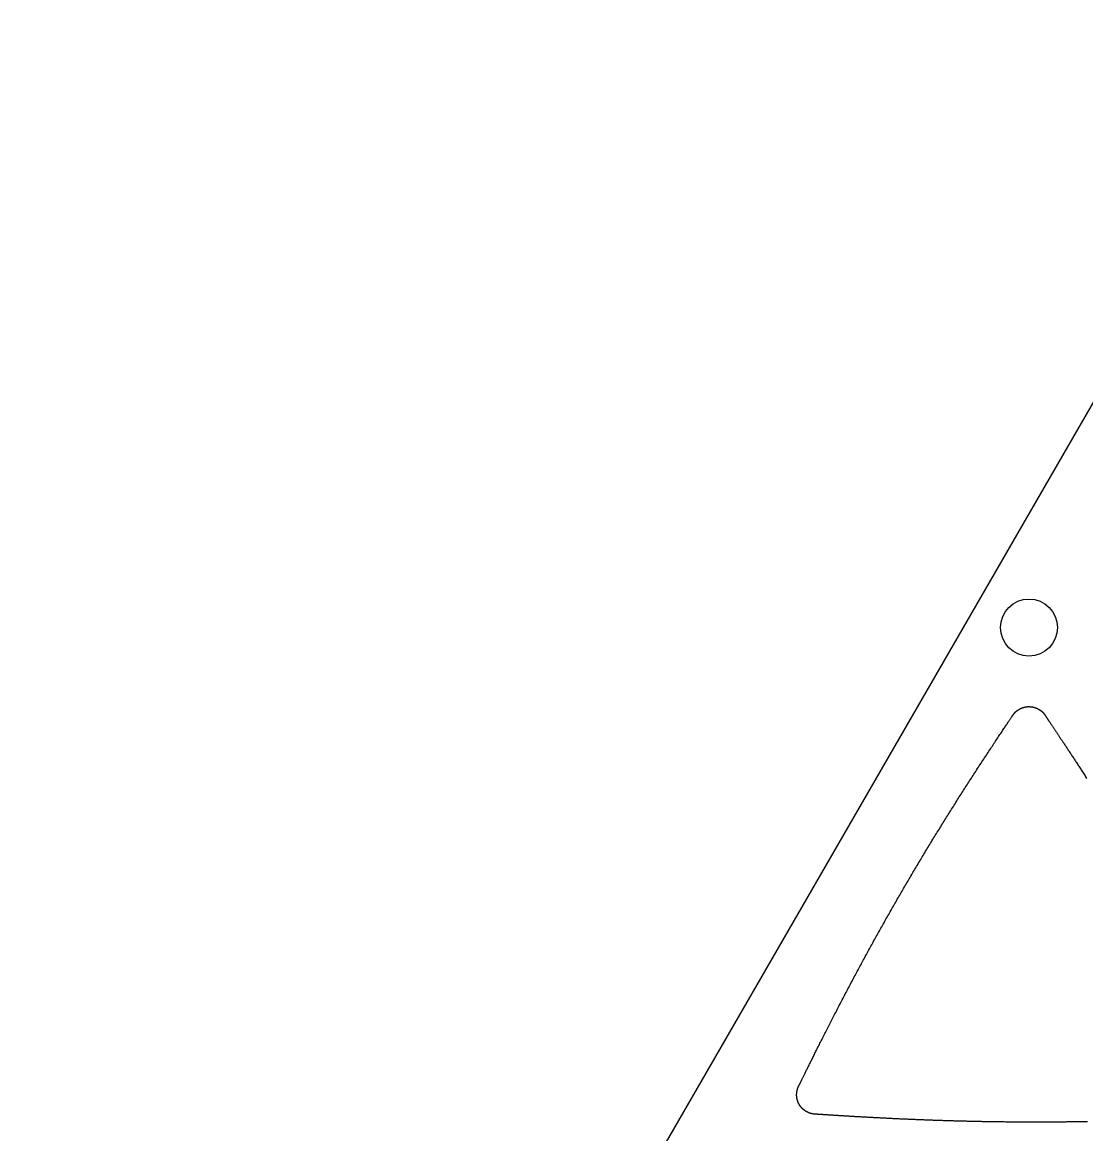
# Model space of a CAD drawing. Extents: x -3 to 136, y 0 to 121.
# Drawn here: x -3 to 53, y 62.9 to 121.5 of the extents above; entities that cross this region are included whole.
import ezdxf

# ---------------------------------------------------------------- set-up
doc = ezdxf.new("R2010")
doc.units = 0
doc.layers.get('0').update_dxf_attribs({"linetype": 'CONTINUOUS'})

msp = doc.modelspace()

# ---------------------------------------------------------------- linework, layer by layer
msp.add_lwpolyline([(69.26408, 119.9689, 0.57735027), (64.06792, 119.9689), (-2.59808, 4.5, 0.57735027), (0, 0), (133.332, 0, 0.57735027), (135.93008, 4.5)], format="xyb", close=True)
for points in [[(37.8775, 65.4591, 0), (37.8811, 65.4662, 0), (37.8853, 65.4745, 0), (37.89, 65.4839, 0), (37.8953, 65.4946, 0), (37.9012, 65.5063, 0), (37.9076, 65.5192, 0), (37.9146, 65.5333, 0), (37.9221, 65.5485, 0), (37.9301, 65.5648, 0), (37.9387, 65.5821, 0), (37.9478, 65.6006, 0), (37.9574, 65.6202, 0), (37.9676, 65.6409, 0), (37.9783, 65.6626, 0), (37.9895, 65.6854, 0), (38.0012, 65.7092, 0), (38.0134, 65.7341, 0), (38.0261, 65.76, 0), (38.0393, 65.7869, 0), (38.053, 65.8148, 0), (38.0673, 65.8438, 0), (38.082, 65.8737, 0), (38.0971, 65.9046, 0), (38.1128, 65.9364, 0), (38.129, 65.9693, 0), (38.1456, 66.0031, 0), (38.1627, 66.0378, 0), (38.1802, 66.0735, 0), (38.1982, 66.11, 0), (38.2167, 66.1475, 0), (38.2356, 66.1859, 0), (38.255, 66.2252, 0), (38.2748, 66.2654, 0), (38.2951, 66.3065, 0), (38.3158, 66.3484, 0), (38.3369, 66.3912, 0), (38.3585, 66.4348, 0), (38.3805, 66.4793, 0), (38.4029, 66.5246, 0), (38.4257, 66.5707, 0), (38.4489, 66.6176, 0), (38.4726, 66.6653, 0), (38.4967, 66.7138, 0), (38.5211, 66.7631, 0), (38.546, 66.8132, 0), (38.5713, 66.864, 0), (38.5969, 66.9155, 0), (38.623, 66.9678, 0), (38.6494, 67.0209, 0), (38.6762, 67.0746, 0), (38.7034, 67.1291, 0), (38.7309, 67.1843, 0), (38.7588, 67.2401, 0), (38.7871, 67.2967, 0), (38.8157, 67.3539, 0), (38.8447, 67.4118, 0), (38.8741, 67.4703, 0), (38.9038, 67.5295, 0), (38.9338, 67.5893, 0), (38.9642, 67.6498, 0), (38.9949, 67.7108, 0), (39.026, 67.7725, 0), (39.0574, 67.8348, 0), (39.0891, 67.8976, 0), (39.1211, 67.961, 0), (39.1534, 68.025, 0), (39.1861, 68.0896, 0), (39.2191, 68.1547, 0), (39.2523, 68.2203, 0), (39.2859, 68.2865, 0), (39.3198, 68.3532, 0), (39.3539, 68.4204, 0), (39.3884, 68.4881, 0), (39.4231, 68.5562, 0), (39.4581, 68.6249, 0), (39.4934, 68.694, 0), (39.529, 68.7636, 0), (39.5648, 68.8337, 0), (39.601, 68.9042, 0), (39.6373, 68.9751, 0), (39.674, 69.0465, 0), (39.7108, 69.1182, 0), (39.748, 69.1904, 0), (39.7854, 69.263, 0), (39.823, 69.3359, 0), (39.8608, 69.4093, 0), (39.8989, 69.4829, 0), (39.9373, 69.557, 0), (39.9758, 69.6314, 0), (40.0146, 69.7061, 0), (40.0536, 69.7812, 0), (40.0928, 69.8565, 0), (40.1321, 69.9319, 0), (40.1714, 70.0072, 0), (40.2107, 70.0825, 0), (40.25, 70.1576, 0), (40.2893, 70.2327, 0), (40.3287, 70.3078, 0), (40.368, 70.3827, 0), (40.4074, 70.4576, 0), (40.4468, 70.5324, 0), (40.4862, 70.6072, 0), (40.5256, 70.6819, 0), (40.5651, 70.7565, 0), (40.6045, 70.8311, 0), (40.644, 70.9056, 0), (40.6835, 70.98, 0), (40.723, 71.0544, 0), (40.7626, 71.1287, 0), (40.8022, 71.203, 0), (40.8417, 71.2772, 0), (40.8814, 71.3513, 0), (40.921, 71.4254, 0), (40.9607, 71.4995, 0), (41.0003, 71.5734, 0), (41.04, 71.6474, 0), (41.0798, 71.7212, 0), (41.1195, 71.795, 0), (41.1593, 71.8688, 0), (41.1991, 71.9425, 0), (41.239, 72.0162, 0), (41.2788, 72.0898, 0), (41.3187, 72.1633, 0), (41.3586, 72.2369, 0), (41.3986, 72.3103, 0), (41.4386, 72.3837, 0), (41.4786, 72.4571, 0), (41.5186, 72.5305, 0), (41.5587, 72.6037, 0), (41.5988, 72.677, 0), (41.6389, 72.7502, 0), (41.6791, 72.8234, 0), (41.7193, 72.8965, 0), (41.7595, 72.9696, 0), (41.7998, 73.0426, 0), (41.8401, 73.1156, 0), (41.8804, 73.1886, 0), (41.9208, 73.2615, 0), (41.9612, 73.3344, 0), (42.0017, 73.4073, 0), (42.0422, 73.4801, 0), (42.0827, 73.5529, 0), (42.1232, 73.6257, 0), (42.1638, 73.6984, 0), (42.2045, 73.7711, 0), (42.2452, 73.8438, 0), (42.2859, 73.9164, 0), (42.3266, 73.989, 0), (42.3675, 74.0616, 0), (42.4083, 74.1342, 0), (42.4492, 74.2067, 0), (42.4901, 74.2793, 0), (42.5311, 74.3518, 0), (42.5721, 74.4242, 0), (42.6132, 74.4967, 0), (42.6543, 74.5691, 0), (42.6954, 74.6415, 0), (42.7366, 74.7139, 0), (42.7779, 74.7863, 0), (42.8192, 74.8586, 0), (42.8605, 74.931, 0), (42.9019, 75.0033, 0), (42.9433, 75.0756, 0), (42.9848, 75.1479, 0), (43.0264, 75.2202, 0), (43.0679, 75.2924, 0), (43.1096, 75.3647, 0), (43.1513, 75.4369, 0), (43.193, 75.5091, 0), (43.2348, 75.5814, 0), (43.2767, 75.6536, 0), (43.3186, 75.7258, 0), (43.3605, 75.798, 0), (43.4025, 75.8702, 0), (43.4446, 75.9424, 0), (43.4867, 76.0146, 0), (43.5289, 76.0867, 0), (43.5711, 76.1589, 0), (43.6134, 76.2311, 0), (43.6557, 76.3033, 0), (43.6981, 76.3755, 0), (43.7406, 76.4476, 0), (43.7831, 76.5198, 0), (43.8257, 76.592, 0), (43.8683, 76.6642, 0), (43.911, 76.7364, 0), (43.9538, 76.8086, 0), (43.9966, 76.8808, 0), (44.0395, 76.953, 0), (44.0824, 77.0252, 0), (44.1254, 77.0974, 0), (44.1685, 77.1696, 0), (44.2117, 77.2419, 0), (44.2549, 77.3141, 0), (44.2981, 77.3864, 0), (44.3415, 77.4587, 0), (44.3849, 77.531, 0), (44.4283, 77.6033, 0), (44.4719, 77.6756, 0), (44.5155, 77.7479, 0), (44.5591, 77.8203, 0), (44.6029, 77.8927, 0), (44.6467, 77.9651, 0), (44.6905, 78.0375, 0), (44.7345, 78.1099, 0), (44.7784, 78.1822, 0), (44.8224, 78.2545, 0), (44.8664, 78.3267, 0), (44.9104, 78.3988, 0), (44.9544, 78.4709, 0), (44.9984, 78.5429, 0), (45.0425, 78.6148, 0), (45.0865, 78.6867, 0), (45.1306, 78.7585, 0), (45.1747, 78.8303, 0), (45.2188, 78.902, 0), (45.263, 78.9736, 0), (45.3072, 79.0452, 0), (45.3514, 79.1168, 0), (45.3956, 79.1883, 0), (45.4399, 79.2597, 0), (45.4841, 79.3311, 0), (45.5284, 79.4025, 0), (45.5728, 79.4738, 0), (45.6172, 79.545, 0), (45.6616, 79.6163, 0), (45.706, 79.6875, 0), (45.7505, 79.7586, 0), (45.795, 79.8298, 0), (45.8395, 79.9009, 0), (45.8841, 79.972, 0), (45.9287, 80.043, 0), (45.9734, 80.114, 0), (46.0181, 80.185, 0), (46.0628, 80.256, 0), (46.1076, 80.327, 0), (46.1524, 80.3979, 0), (46.1972, 80.4688, 0), (46.2422, 80.5397, 0), (46.2871, 80.6106, 0), (46.3321, 80.6815, 0), (46.3772, 80.7524, 0), (46.4223, 80.8233, 0), (46.4674, 80.8942, 0), (46.5126, 80.965, 0), (46.5579, 81.0359, 0), (46.6032, 81.1068, 0), (46.6485, 81.1776, 0), (46.6939, 81.2485, 0), (46.7394, 81.3194, 0), (46.7849, 81.3903, 0), (46.8305, 81.4612, 0), (46.8762, 81.5321, 0), (46.9219, 81.603, 0), (46.9676, 81.674, 0), (47.0134, 81.7449, 0), (47.0593, 81.8159, 0), (47.1053, 81.8869, 0), (47.1513, 81.9579, 0), (47.1974, 82.029, 0), (47.2435, 82.1001, 0), (47.2897, 82.1712, 0), (47.336, 82.2423, 0), (47.3824, 82.3135, 0), (47.4288, 82.3847, 0), (47.4753, 82.4559, 0), (47.5219, 82.5272, 0), (47.5685, 82.5985, 0), (47.6152, 82.6699, 0), (47.662, 82.7413, 0), (47.7089, 82.8127, 0), (47.7557, 82.8841, 0), (47.8022, 82.9547, 0), (47.8482, 83.0247, 0), (47.8938, 83.0939, 0), (47.9389, 83.1623, 0), (47.9835, 83.2299, 0), (48.0275, 83.2967, 0), (48.0711, 83.3626, 0), (48.1141, 83.4276, 0), (48.1565, 83.4917, 0), (48.1984, 83.5549, 0), (48.2396, 83.6171, 0), (48.2802, 83.6783, 0), (48.3202, 83.7384, 0), (48.3594, 83.7976, 0), (48.398, 83.8556, 0), (48.4359, 83.9125, 0), (48.473, 83.9683, 0), (48.5094, 84.023, 0), (48.545, 84.0764, 0), (48.5798, 84.1286, 0), (48.6138, 84.1796, 0), (48.6469, 84.2293, 0), (48.6793, 84.2777, 0), (48.7107, 84.3247, 0), (48.7412, 84.3705, 0), (48.7709, 84.4148, 0), (48.7995, 84.4577, 0), (48.8273, 84.4992, 0), (48.854, 84.5392, 0), (48.8798, 84.5777, 0), (48.9046, 84.6147, 0), (48.9283, 84.6501, 0), (48.9509, 84.684, 0), (48.9725, 84.7162, 0), (48.993, 84.7468, 0), (49.0124, 84.7758, 0), (49.0306, 84.8031, 0), (49.0477, 84.8286, 0), (49.0636, 84.8525, 0), (49.0783, 84.8745, 0), (49.0918, 84.8947, 0), (49.1041, 84.9132, 0), (49.1151, 84.9297, 0), (49.1248, 84.9444, 0), (49.1332, 84.9572, 0), (49.1403, 84.968, 0), (49.1461, 84.9769, 0)], [(49.1461, 84.9769, 0), (49.1485, 84.9807, 0), (49.151, 84.9845, 0), (49.1535, 84.9883, 0), (49.1561, 84.992, 0), (49.1586, 84.9958, 0), (49.1611, 84.9995, 0), (49.1637, 85.0033, 0), (49.1663, 85.007, 0), (49.1689, 85.0107, 0), (49.1715, 85.0144, 0), (49.1742, 85.0181, 0), (49.1768, 85.0217, 0), (49.1795, 85.0254, 0), (49.1822, 85.029, 0), (49.1849, 85.0327, 0), (49.1876, 85.0363, 0), (49.1903, 85.0399, 0), (49.1931, 85.0435, 0), (49.1959, 85.0471, 0), (49.1987, 85.0506, 0), (49.2015, 85.0542, 0), (49.2043, 85.0577, 0), (49.2071, 85.0613, 0), (49.21, 85.0648, 0), (49.2128, 85.0683, 0), (49.2157, 85.0718, 0), (49.2186, 85.0752, 0), (49.2215, 85.0787, 0), (49.2245, 85.0822, 0), (49.2274, 85.0856, 0), (49.2304, 85.089, 0), (49.2333, 85.0924, 0), (49.2363, 85.0958, 0), (49.2393, 85.0992, 0), (49.2424, 85.1026, 0), (49.2454, 85.1059, 0), (49.2485, 85.1093, 0), (49.2515, 85.1126, 0), (49.2546, 85.1159, 0), (49.2577, 85.1192, 0), (49.2608, 85.1225, 0), (49.264, 85.1258, 0), (49.2671, 85.129, 0), (49.2703, 85.1323, 0), (49.2735, 85.1355, 0), (49.2767, 85.1387, 0), (49.2799, 85.1419, 0), (49.2831, 85.1451, 0), (49.2863, 85.1483, 0), (49.2896, 85.1515, 0), (49.2928, 85.1546, 0), (49.2961, 85.1577, 0), (49.2994, 85.1608, 0), (49.3027, 85.1639, 0), (49.306, 85.167, 0), (49.3094, 85.1701, 0), (49.3127, 85.1731, 0), (49.3161, 85.1762, 0), (49.3194, 85.1792, 0), (49.3228, 85.1822, 0), (49.3262, 85.1852, 0), (49.3296, 85.1882, 0), (49.3331, 85.1911, 0), (49.3365, 85.1941, 0), (49.34, 85.197, 0), (49.3434, 85.1999, 0), (49.3469, 85.2028, 0), (49.3504, 85.2057, 0), (49.3539, 85.2086, 0), (49.3574, 85.2114, 0), (49.361, 85.2143, 0), (49.3645, 85.2171, 0), (49.3681, 85.2199, 0), (49.3716, 85.2227, 0), (49.3752, 85.2254, 0), (49.3788, 85.2282, 0), (49.3824, 85.2309, 0), (49.386, 85.2336, 0), (49.3897, 85.2363, 0), (49.3933, 85.239, 0), (49.3969, 85.2417, 0), (49.4006, 85.2444, 0), (49.4043, 85.247, 0), (49.408, 85.2496, 0), (49.4117, 85.2522, 0), (49.4154, 85.2548, 0), (49.4191, 85.2574, 0), (49.4229, 85.26, 0), (49.4266, 85.2625, 0), (49.4304, 85.265, 0), (49.4341, 85.2675, 0), (49.4379, 85.27, 0), (49.4417, 85.2725, 0), (49.4455, 85.275, 0), (49.4494, 85.2774, 0), (49.4532, 85.2798, 0), (49.457, 85.2822, 0), (49.4609, 85.2846, 0), (49.4647, 85.287, 0), (49.4686, 85.2894, 0), (49.4725, 85.2917, 0), (49.4764, 85.294, 0), (49.4803, 85.2963, 0), (49.4842, 85.2986, 0), (49.4881, 85.3009, 0), (49.492, 85.3031, 0), (49.496, 85.3053, 0), (49.4999, 85.3076, 0), (49.5039, 85.3098, 0), (49.5079, 85.3119, 0), (49.5118, 85.3141, 0), (49.5158, 85.3162, 0), (49.5198, 85.3184, 0), (49.5238, 85.3205, 0), (49.5278, 85.3225, 0), (49.5318, 85.3246, 0), (49.5359, 85.3267, 0), (49.5399, 85.3287, 0), (49.544, 85.3307, 0), (49.548, 85.3327, 0), (49.5521, 85.3347, 0), (49.5561, 85.3366, 0), (49.5602, 85.3386, 0), (49.5643, 85.3405, 0), (49.5684, 85.3424, 0), (49.5725, 85.3443, 0), (49.5766, 85.3462, 0), (49.5807, 85.348, 0), (49.5849, 85.3499, 0), (49.589, 85.3517, 0), (49.5931, 85.3535, 0), (49.5973, 85.3552, 0), (49.6015, 85.357, 0), (49.6056, 85.3587, 0), (49.6098, 85.3605, 0), (49.614, 85.3622, 0), (49.6182, 85.3639, 0), (49.6224, 85.3655, 0), (49.6266, 85.3672, 0), (49.6308, 85.3688, 0), (49.635, 85.3704, 0), (49.6392, 85.372, 0), (49.6435, 85.3736, 0), (49.6477, 85.3751, 0), (49.6519, 85.3767, 0), (49.6562, 85.3782, 0), (49.6605, 85.3797, 0), (49.6647, 85.3812, 0), (49.669, 85.3826, 0), (49.6733, 85.3841, 0), (49.6776, 85.3855, 0), (49.6818, 85.3869, 0), (49.6861, 85.3883, 0), (49.6905, 85.3896, 0), (49.6948, 85.391, 0), (49.6991, 85.3923, 0), (49.7034, 85.3936, 0), (49.7077, 85.3949, 0), (49.7121, 85.3962, 0), (49.7164, 85.3974, 0), (49.7208, 85.3987, 0), (49.7251, 85.3999, 0), (49.7295, 85.4011, 0), (49.7338, 85.4023, 0), (49.7382, 85.4034, 0), (49.7426, 85.4046, 0), (49.747, 85.4057, 0), (49.7513, 85.4068, 0), (49.7557, 85.4079, 0), (49.7601, 85.4089, 0), (49.7645, 85.41, 0), (49.7689, 85.411, 0), (49.7734, 85.412, 0), (49.7778, 85.413, 0), (49.7822, 85.4139, 0), (49.7866, 85.4149, 0), (49.7911, 85.4158, 0), (49.7955, 85.4167, 0), (49.7999, 85.4176, 0), (49.8044, 85.4185, 0), (49.8088, 85.4193, 0), (49.8133, 85.4201, 0), (49.8177, 85.421, 0), (49.8222, 85.4217, 0), (49.8267, 85.4225, 0), (49.8312, 85.4233, 0), (49.8356, 85.424, 0), (49.8401, 85.4247, 0), (49.8446, 85.4254, 0), (49.8491, 85.4261, 0), (49.8535, 85.4267, 0), (49.858, 85.4274, 0), (49.8625, 85.428, 0), (49.867, 85.4286, 0), (49.8715, 85.4291, 0), (49.876, 85.4297, 0), (49.8805, 85.4302, 0), (49.885, 85.4307, 0), (49.8895, 85.4312, 0), (49.894, 85.4317, 0), (49.8985, 85.4322, 0), (49.903, 85.4326, 0), (49.9075, 85.433, 0), (49.912, 85.4334, 0), (49.9165, 85.4338, 0), (49.921, 85.4341, 0), (49.9255, 85.4345, 0), (49.93, 85.4348, 0), (49.9345, 85.4351, 0), (49.9391, 85.4353, 0), (49.9436, 85.4356, 0), (49.9481, 85.4358, 0), (49.9526, 85.4361, 0), (49.9571, 85.4362, 0), (49.9616, 85.4364, 0), (49.9661, 85.4366, 0), (49.9707, 85.4367, 0), (49.9752, 85.4368, 0), (49.9797, 85.4369, 0), (49.9842, 85.437, 0), (49.9887, 85.4371, 0), (49.9932, 85.4371, 0), (49.9978, 85.4371, 0), (50.0023, 85.4371, 0), (50.0068, 85.4371, 0), (50.0113, 85.4371, 0), (50.0158, 85.437, 0), (50.0203, 85.4369, 0), (50.0249, 85.4368, 0), (50.0294, 85.4367, 0), (50.0339, 85.4365, 0), (50.0384, 85.4364, 0), (50.0429, 85.4362, 0), (50.0474, 85.436, 0), (50.0519, 85.4358, 0), (50.0564, 85.4355, 0), (50.0609, 85.4353, 0), (50.0655, 85.435, 0), (50.07, 85.4347, 0), (50.0745, 85.4344, 0), (50.079, 85.4341, 0), (50.0835, 85.4337, 0), (50.088, 85.4333, 0), (50.0925, 85.4329, 0), (50.097, 85.4325, 0), (50.1015, 85.4321, 0), (50.106, 85.4316, 0), (50.1105, 85.4311, 0), (50.115, 85.4306, 0), (50.1194, 85.4301, 0), (50.1239, 85.4296, 0), (50.1284, 85.429, 0), (50.1329, 85.4284, 0), (50.1374, 85.4279, 0), (50.1419, 85.4272, 0), (50.1463, 85.4266, 0), (50.1508, 85.4259, 0), (50.1553, 85.4253, 0), (50.1598, 85.4246, 0), (50.1642, 85.4239, 0), (50.1687, 85.4231, 0), (50.1732, 85.4224, 0), (50.1776, 85.4216, 0), (50.1821, 85.4208, 0), (50.1865, 85.42, 0), (50.191, 85.4192, 0), (50.1954, 85.4183, 0), (50.1999, 85.4174, 0), (50.2043, 85.4166, 0), (50.2087, 85.4156, 0), (50.2132, 85.4147, 0), (50.2176, 85.4138, 0), (50.222, 85.4128, 0), (50.2265, 85.4118, 0), (50.2309, 85.4108, 0), (50.2353, 85.4098, 0), (50.2397, 85.4087, 0), (50.2441, 85.4076, 0), (50.2485, 85.4066, 0), (50.2529, 85.4055, 0), (50.2573, 85.4043, 0), (50.2617, 85.4032, 0), (50.2661, 85.402, 0), (50.2704, 85.4008, 0), (50.2748, 85.3996, 0), (50.2792, 85.3984, 0), (50.2835, 85.3972, 0), (50.2879, 85.3959, 0), (50.2922, 85.3946, 0), (50.2965, 85.3933, 0), (50.3009, 85.392, 0), (50.3052, 85.3907, 0), (50.3095, 85.3893, 0), (50.3138, 85.388, 0), (50.3181, 85.3866, 0), (50.3224, 85.3852, 0), (50.3267, 85.3837, 0), (50.331, 85.3823, 0), (50.3352, 85.3808, 0), (50.3395, 85.3793, 0), (50.3438, 85.3778, 0), (50.348, 85.3763, 0), (50.3523, 85.3748, 0), (50.3565, 85.3732, 0), (50.3607, 85.3716, 0), (50.365, 85.37, 0), (50.3692, 85.3684, 0), (50.3734, 85.3668, 0), (50.3776, 85.3651, 0), (50.3818, 85.3635, 0), (50.386, 85.3618, 0), (50.3902, 85.3601, 0), (50.3943, 85.3583, 0), (50.3985, 85.3566, 0), (50.4027, 85.3548, 0), (50.4068, 85.3531, 0), (50.4109, 85.3513, 0), (50.4151, 85.3494, 0), (50.4192, 85.3476, 0), (50.4233, 85.3457, 0), (50.4274, 85.3439, 0), (50.4315, 85.342, 0), (50.4356, 85.3401, 0), (50.4397, 85.3382, 0), (50.4438, 85.3362, 0), (50.4478, 85.3342, 0), (50.4519, 85.3323, 0), (50.456, 85.3303, 0), (50.46, 85.3282, 0), (50.464, 85.3262, 0), (50.468, 85.3242, 0), (50.4721, 85.3221, 0), (50.4761, 85.32, 0), (50.4801, 85.3179, 0), (50.484, 85.3158, 0), (50.488, 85.3136, 0), (50.492, 85.3115, 0), (50.496, 85.3093, 0), (50.4999, 85.3071, 0), (50.5038, 85.3049, 0), (50.5078, 85.3027, 0), (50.5117, 85.3004, 0), (50.5156, 85.2981, 0), (50.5195, 85.2959, 0), (50.5234, 85.2936, 0), (50.5273, 85.2912, 0), (50.5312, 85.2889, 0), (50.535, 85.2865, 0), (50.5389, 85.2842, 0), (50.5427, 85.2818, 0), (50.5465, 85.2794, 0), (50.5504, 85.277, 0), (50.5542, 85.2745, 0), (50.558, 85.2721, 0), (50.5618, 85.2696, 0), (50.5655, 85.2671, 0), (50.5693, 85.2646, 0), (50.5731, 85.262, 0), (50.5768, 85.2595, 0), (50.5806, 85.2569, 0), (50.5843, 85.2544, 0), (50.588, 85.2518, 0), (50.5917, 85.2491, 0), (50.5954, 85.2465, 0), (50.5991, 85.2439, 0), (50.6027, 85.2412, 0), (50.6064, 85.2385, 0), (50.61, 85.2358, 0), (50.6137, 85.2331, 0), (50.6173, 85.2304, 0), (50.6209, 85.2277, 0), (50.6245, 85.2249, 0), (50.628, 85.2221, 0), (50.6316, 85.2194, 0), (50.6352, 85.2166, 0), (50.6387, 85.2137, 0), (50.6422, 85.2109, 0), (50.6457, 85.208, 0), (50.6492, 85.2052, 0), (50.6527, 85.2023, 0), (50.6562, 85.1994, 0), (50.6596, 85.1965, 0), (50.6631, 85.1936, 0), (50.6665, 85.1906, 0), (50.6699, 85.1877, 0), (50.6733, 85.1847, 0), (50.6767, 85.1817, 0), (50.6801, 85.1787, 0), (50.6835, 85.1757, 0), (50.6868, 85.1727, 0), (50.6901, 85.1696, 0), (50.6935, 85.1666, 0), (50.6968, 85.1635, 0), (50.7001, 85.1604, 0), (50.7033, 85.1573, 0), (50.7066, 85.1542, 0), (50.7098, 85.151, 0), (50.7131, 85.1479, 0), (50.7163, 85.1447, 0), (50.7195, 85.1416, 0), (50.7227, 85.1384, 0), (50.7259, 85.1352, 0), (50.729, 85.1319, 0), (50.7322, 85.1287, 0), (50.7353, 85.1255, 0), (50.7384, 85.1222, 0), (50.7415, 85.1189, 0), (50.7446, 85.1156, 0), (50.7477, 85.1123, 0), (50.7508, 85.109, 0), (50.7538, 85.1057, 0), (50.7568, 85.1023, 0), (50.7599, 85.099, 0), (50.7628, 85.0956, 0), (50.7658, 85.0922, 0), (50.7688, 85.0888, 0), (50.7718, 85.0854, 0), (50.7747, 85.082, 0), (50.7776, 85.0785, 0), (50.7805, 85.0751, 0), (50.7834, 85.0716, 0), (50.7863, 85.0681, 0), (50.7891, 85.0646, 0), (50.792, 85.0611, 0), (50.7948, 85.0576, 0), (50.7976, 85.0541, 0), (50.8004, 85.0505, 0), (50.8032, 85.047, 0), (50.806, 85.0434, 0), (50.8087, 85.0398, 0), (50.8114, 85.0362, 0), (50.8142, 85.0326, 0), (50.8169, 85.029, 0), (50.8195, 85.0253, 0), (50.8222, 85.0217, 0), (50.8249, 85.018, 0), (50.8275, 85.0144, 0), (50.8301, 85.0107, 0), (50.8327, 85.007, 0), (50.8353, 85.0032, 0), (50.8379, 84.9995, 0), (50.8404, 84.9958, 0), (50.843, 84.992, 0), (50.8455, 84.9883, 0), (50.848, 84.9845, 0), (50.8505, 84.9807, 0), (50.8529, 84.9769, 0)], [(50.8529, 84.9769, 0), (50.8562, 84.9719, 0), (50.8599, 84.9662, 0), (50.864, 84.96, 0), (50.8685, 84.9531, 0), (50.8734, 84.9456, 0), (50.8788, 84.9376, 0), (50.8845, 84.9289, 0), (50.8907, 84.9196, 0), (50.8973, 84.9097, 0), (50.9042, 84.8993, 0), (50.9116, 84.8882, 0), (50.9194, 84.8766, 0), (50.9275, 84.8644, 0), (50.9361, 84.8516, 0), (50.945, 84.8382, 0), (50.9543, 84.8243, 0), (50.964, 84.8098, 0), (50.9741, 84.7947, 0), (50.9846, 84.7791, 0), (50.9954, 84.7629, 0), (51.0067, 84.7462, 0), (51.0182, 84.7289, 0), (51.0302, 84.7111, 0), (51.0425, 84.6927, 0), (51.0552, 84.6737, 0), (51.0683, 84.6543, 0), (51.0817, 84.6343, 0), (51.0954, 84.6138, 0), (51.1095, 84.5927, 0), (51.124, 84.5711, 0), (51.1388, 84.549, 0), (51.1539, 84.5264, 0), (51.1694, 84.5033, 0), (51.1853, 84.4796, 0), (51.2014, 84.4555, 0), (51.2179, 84.4308, 0), (51.2348, 84.4056, 0), (51.2519, 84.38, 0), (51.2694, 84.3538, 0), (51.2873, 84.3272, 0), (51.3054, 84.3, 0), (51.3238, 84.2724, 0), (51.3426, 84.2443, 0), (51.3617, 84.2157, 0), (51.3811, 84.1866, 0), (51.4008, 84.1571, 0), (51.4208, 84.1271, 0), (51.4411, 84.0966, 0), (51.4617, 84.0657, 0), (51.4827, 84.0343, 0), (51.5039, 84.0024, 0), (51.5254, 83.9701, 0), (51.5472, 83.9374, 0), (51.5692, 83.9042, 0), (51.5916, 83.8706, 0), (51.6142, 83.8365, 0), (51.6372, 83.802, 0), (51.6604, 83.767, 0), (51.6838, 83.7316, 0), (51.7076, 83.6958, 0), (51.7316, 83.6596, 0), (51.7559, 83.623, 0), (51.7804, 83.5859, 0), (51.8052, 83.5484, 0), (51.8303, 83.5105, 0), (51.8556, 83.4722, 0), (51.8812, 83.4335, 0), (51.9071, 83.3944, 0), (51.9331, 83.3549, 0), (51.9595, 83.315, 0), (51.986, 83.2748, 0), (52.0128, 83.2341, 0), (52.0399, 83.193, 0), (52.0672, 83.1516, 0), (52.0947, 83.1098, 0), (52.1224, 83.0676, 0), (52.1504, 83.025, 0), (52.1786, 82.9821, 0), (52.207, 82.9388, 0), (52.2357, 82.8952, 0), (52.2645, 82.8512, 0), (52.2936, 82.8068, 0), (52.3229, 82.7621, 0), (52.3524, 82.7171, 0), (52.3821, 82.6717, 0), (52.412, 82.6259, 0), (52.4421, 82.5798, 0), (52.4724, 82.5334, 0), (52.5029, 82.4867, 0), (52.5336, 82.4396, 0), (52.5645, 82.3922, 0), (52.5956, 82.3445, 0), (52.6268, 82.2964, 0), (52.6583, 82.2481, 0), (52.6899, 82.1994, 0), (52.7217, 82.1504, 0), (52.7537, 82.1011, 0), (52.7859, 82.0515, 0), (52.8182, 82.0017, 0), (52.8507, 81.9515, 0), (52.8834, 81.901, 0), (52.9162, 81.8502, 0), (52.9492, 81.7992, 0), (52.9823, 81.7479, 0), (53.0156, 81.6963, 0), (53.0491, 81.6444, 0)], [(38.7309, 63.981, 0), (38.7264, 63.9812, 0), (38.7219, 63.9815, 0), (38.7173, 63.9817, 0), (38.7128, 63.982, 0), (38.7083, 63.9824, 0), (38.7038, 63.9827, 0), (38.6993, 63.9831, 0), (38.6947, 63.9834, 0), (38.6902, 63.9838, 0), (38.6857, 63.9843, 0), (38.6812, 63.9847, 0), (38.6767, 63.9852, 0), (38.6722, 63.9857, 0), (38.6677, 63.9862, 0), (38.6632, 63.9867, 0), (38.6587, 63.9872, 0), (38.6542, 63.9878, 0), (38.6497, 63.9884, 0), (38.6453, 63.989, 0), (38.6408, 63.9896, 0), (38.6363, 63.9903, 0), (38.6318, 63.991, 0), (38.6273, 63.9916, 0), (38.6229, 63.9924, 0), (38.6184, 63.9931, 0), (38.6139, 63.9938, 0), (38.6095, 63.9946, 0), (38.605, 63.9954, 0), (38.6006, 63.9962, 0), (38.5961, 63.997, 0), (38.5917, 63.9979, 0), (38.5872, 63.9988, 0), (38.5828, 63.9997, 0), (38.5784, 64.0006, 0), (38.5739, 64.0015, 0), (38.5695, 64.0025, 0), (38.5651, 64.0035, 0), (38.5607, 64.0044, 0), (38.5562, 64.0055, 0), (38.5518, 64.0065, 0), (38.5474, 64.0076, 0), (38.543, 64.0086, 0), (38.5386, 64.0097, 0), (38.5342, 64.0108, 0), (38.5299, 64.012, 0), (38.5255, 64.0131, 0), (38.5211, 64.0143, 0), (38.5167, 64.0155, 0), (38.5124, 64.0167, 0), (38.508, 64.018, 0), (38.5036, 64.0192, 0), (38.4993, 64.0205, 0), (38.495, 64.0218, 0), (38.4906, 64.0231, 0), (38.4863, 64.0244, 0), (38.482, 64.0258, 0), (38.4776, 64.0271, 0), (38.4733, 64.0285, 0), (38.469, 64.0299, 0), (38.4647, 64.0314, 0), (38.4604, 64.0328, 0), (38.4562, 64.0343, 0), (38.4519, 64.0358, 0), (38.4476, 64.0373, 0), (38.4433, 64.0388, 0), (38.4391, 64.0404, 0), (38.4348, 64.0419, 0), (38.4306, 64.0435, 0), (38.4264, 64.0451, 0), (38.4221, 64.0467, 0), (38.4179, 64.0484, 0), (38.4137, 64.05, 0), (38.4095, 64.0517, 0), (38.4053, 64.0534, 0), (38.4011, 64.0551, 0), (38.3969, 64.0569, 0), (38.3928, 64.0586, 0), (38.3886, 64.0604, 0), (38.3844, 64.0622, 0), (38.3803, 64.064, 0), (38.3761, 64.0658, 0), (38.372, 64.0677, 0), (38.3679, 64.0695, 0), (38.3638, 64.0714, 0), (38.3597, 64.0733, 0), (38.3556, 64.0752, 0), (38.3515, 64.0772, 0), (38.3474, 64.0791, 0), (38.3433, 64.0811, 0), (38.3392, 64.0831, 0), (38.3352, 64.0851, 0), (38.3311, 64.0872, 0), (38.3271, 64.0892, 0), (38.323, 64.0913, 0), (38.319, 64.0934, 0), (38.315, 64.0955, 0), (38.311, 64.0976, 0), (38.307, 64.0997, 0), (38.303, 64.1019, 0), (38.299, 64.1041, 0), (38.2951, 64.1062, 0), (38.2911, 64.1085, 0), (38.2872, 64.1107, 0), (38.2832, 64.1129, 0), (38.2793, 64.1152, 0), (38.2754, 64.1175, 0), (38.2715, 64.1198, 0), (38.2676, 64.1221, 0), (38.2637, 64.1244, 0), (38.2599, 64.1268, 0), (38.256, 64.1291, 0), (38.2522, 64.1315, 0), (38.2483, 64.1339, 0), (38.2445, 64.1363, 0), (38.2407, 64.1387, 0), (38.2369, 64.1412, 0), (38.2331, 64.1436, 0), (38.2293, 64.1461, 0), (38.2256, 64.1486, 0), (38.2218, 64.1511, 0), (38.2181, 64.1537, 0), (38.2143, 64.1562, 0), (38.2106, 64.1588, 0), (38.2069, 64.1614, 0), (38.2032, 64.1639, 0), (38.1995, 64.1666, 0), (38.1958, 64.1692, 0), (38.1922, 64.1718, 0), (38.1885, 64.1745, 0), (38.1849, 64.1772, 0), (38.1813, 64.1799, 0), (38.1776, 64.1826, 0), (38.174, 64.1853, 0), (38.1705, 64.188, 0), (38.1669, 64.1908, 0), (38.1633, 64.1935, 0), (38.1598, 64.1963, 0), (38.1562, 64.1991, 0), (38.1527, 64.2019, 0), (38.1492, 64.2048, 0), (38.1457, 64.2076, 0), (38.1422, 64.2105, 0), (38.1387, 64.2134, 0), (38.1352, 64.2163, 0), (38.1318, 64.2192, 0), (38.1283, 64.2221, 0), (38.1249, 64.225, 0), (38.1215, 64.228, 0), (38.1181, 64.231, 0), (38.1147, 64.2339, 0), (38.1113, 64.2369, 0), (38.108, 64.24, 0), (38.1046, 64.243, 0), (38.1013, 64.246, 0), (38.098, 64.2491, 0), (38.0947, 64.2522, 0), (38.0914, 64.2553, 0), (38.0881, 64.2584, 0), (38.0848, 64.2615, 0), (38.0816, 64.2646, 0), (38.0783, 64.2678, 0), (38.0751, 64.2709, 0), (38.0719, 64.2741, 0), (38.0687, 64.2773, 0), (38.0655, 64.2805, 0), (38.0623, 64.2837, 0), (38.0591, 64.287, 0), (38.056, 64.2902, 0), (38.0529, 64.2935, 0), (38.0497, 64.2967, 0), (38.0466, 64.3, 0), (38.0436, 64.3033, 0), (38.0405, 64.3067, 0), (38.0374, 64.31, 0), (38.0344, 64.3133, 0), (38.0313, 64.3167, 0), (38.0283, 64.3201, 0), (38.0253, 64.3235, 0), (38.0223, 64.3269, 0), (38.0193, 64.3303, 0), (38.0164, 64.3337, 0), (38.0134, 64.3372, 0), (38.0105, 64.3406, 0), (38.0076, 64.3441, 0), (38.0047, 64.3476, 0), (38.0018, 64.3511, 0), (37.9989, 64.3546, 0), (37.9961, 64.3581, 0), (37.9932, 64.3616, 0), (37.9904, 64.3652, 0), (37.9876, 64.3687, 0), (37.9848, 64.3723, 0), (37.982, 64.3759, 0), (37.9793, 64.3795, 0), (37.9765, 64.3831, 0), (37.9738, 64.3867, 0), (37.9711, 64.3903, 0), (37.9684, 64.394, 0), (37.9657, 64.3976, 0), (37.9631, 64.4013, 0), (37.9604, 64.4049, 0), (37.9578, 64.4086, 0), (37.9552, 64.4123, 0), (37.9526, 64.416, 0), (37.95, 64.4197, 0), (37.9475, 64.4235, 0), (37.9449, 64.4272, 0), (37.9424, 64.431, 0), (37.9399, 64.4347, 0), (37.9374, 64.4385, 0), (37.9349, 64.4423, 0), (37.9325, 64.4461, 0), (37.93, 64.4499, 0), (37.9276, 64.4537, 0), (37.9252, 64.4575, 0), (37.9228, 64.4613, 0), (37.9204, 64.4652, 0), (37.918, 64.469, 0), (37.9157, 64.4729, 0), (37.9134, 64.4767, 0), (37.9111, 64.4806, 0), (37.9088, 64.4845, 0), (37.9065, 64.4884, 0), (37.9043, 64.4923, 0), (37.902, 64.4963, 0), (37.8998, 64.5002, 0), (37.8976, 64.5041, 0), (37.8954, 64.5081, 0), (37.8932, 64.512, 0), (37.8911, 64.516, 0), (37.8889, 64.52, 0), (37.8868, 64.524, 0), (37.8847, 64.528, 0), (37.8826, 64.532, 0), (37.8806, 64.536, 0), (37.8785, 64.54, 0), (37.8765, 64.5441, 0), (37.8745, 64.5481, 0), (37.8725, 64.5522, 0), (37.8705, 64.5562, 0), (37.8686, 64.5603, 0), (37.8666, 64.5644, 0), (37.8647, 64.5685, 0), (37.8628, 64.5726, 0), (37.8609, 64.5767, 0), (37.859, 64.5808, 0), (37.8572, 64.5849, 0), (37.8553, 64.589, 0), (37.8535, 64.5932, 0), (37.8517, 64.5973, 0), (37.85, 64.6015, 0), (37.8482, 64.6056, 0), (37.8464, 64.6098, 0), (37.8447, 64.614, 0), (37.843, 64.6182, 0), (37.8413, 64.6224, 0), (37.8397, 64.6266, 0), (37.838, 64.6308, 0), (37.8364, 64.635, 0), (37.8348, 64.6392, 0), (37.8332, 64.6435, 0), (37.8316, 64.6477, 0), (37.83, 64.6519, 0), (37.8285, 64.6562, 0), (37.827, 64.6605, 0), (37.8254, 64.6647, 0), (37.824, 64.669, 0), (37.8225, 64.6733, 0), (37.821, 64.6776, 0), (37.8196, 64.6819, 0), (37.8182, 64.6862, 0), (37.8168, 64.6905, 0), (37.8154, 64.6948, 0), (37.8141, 64.6992, 0), (37.8127, 64.7035, 0), (37.8114, 64.7078, 0), (37.8101, 64.7122, 0), (37.8089, 64.7165, 0), (37.8076, 64.7209, 0), (37.8064, 64.7252, 0), (37.8051, 64.7296, 0), (37.8039, 64.734, 0), (37.8028, 64.7383, 0), (37.8016, 64.7427, 0), (37.8005, 64.7471, 0), (37.7993, 64.7515, 0), (37.7982, 64.7559, 0), (37.7971, 64.7603, 0), (37.7961, 64.7647, 0), (37.795, 64.7691, 0), (37.794, 64.7735, 0), (37.793, 64.7779, 0), (37.792, 64.7823, 0), (37.7911, 64.7867, 0), (37.7901, 64.7911, 0), (37.7892, 64.7956, 0), (37.7883, 64.8, 0), (37.7874, 64.8044, 0), (37.7865, 64.8088, 0), (37.7857, 64.8133, 0), (37.7848, 64.8177, 0), (37.784, 64.8222, 0), (37.7833, 64.8266, 0), (37.7825, 64.8311, 0), (37.7817, 64.8355, 0), (37.781, 64.84, 0), (37.7803, 64.8444, 0), (37.7796, 64.8489, 0), (37.7789, 64.8534, 0), (37.7783, 64.8578, 0), (37.7776, 64.8623, 0), (37.777, 64.8668, 0), (37.7764, 64.8713, 0), (37.7759, 64.8757, 0), (37.7753, 64.8802, 0), (37.7748, 64.8847, 0), (37.7743, 64.8892, 0), (37.7738, 64.8937, 0), (37.7733, 64.8982, 0), (37.7729, 64.9027, 0), (37.7724, 64.9072, 0), (37.772, 64.9117, 0), (37.7716, 64.9162, 0), (37.7712, 64.9206, 0), (37.7709, 64.9252, 0), (37.7706, 64.9297, 0), (37.7702, 64.9342, 0), (37.77, 64.9387, 0), (37.7697, 64.9432, 0), (37.7694, 64.9477, 0), (37.7692, 64.9522, 0), (37.769, 64.9567, 0), (37.7688, 64.9612, 0), (37.7686, 64.9657, 0), (37.7685, 64.9702, 0), (37.7683, 64.9748, 0), (37.7682, 64.9793, 0), (37.7681, 64.9838, 0), (37.768, 64.9883, 0), (37.768, 64.9928, 0), (37.768, 64.9973, 0), (37.7679, 65.0019, 0), (37.7679, 65.0064, 0), (37.768, 65.0109, 0), (37.768, 65.0154, 0), (37.7681, 65.02, 0), (37.7682, 65.0245, 0), (37.7683, 65.029, 0), (37.7684, 65.0335, 0), (37.7686, 65.038, 0), (37.7687, 65.0426, 0), (37.7689, 65.0471, 0), (37.7691, 65.0516, 0), (37.7694, 65.0561, 0), (37.7696, 65.0606, 0), (37.7699, 65.0652, 0), (37.7702, 65.0697, 0), (37.7705, 65.0742, 0), (37.7708, 65.0787, 0), (37.7712, 65.0832, 0), (37.7715, 65.0878, 0), (37.7719, 65.0923, 0), (37.7723, 65.0968, 0), (37.7728, 65.1013, 0), (37.7732, 65.1058, 0), (37.7737, 65.1103, 0), (37.7742, 65.1148, 0), (37.7747, 65.1193, 0), (37.7752, 65.1238, 0), (37.7758, 65.1283, 0), (37.7763, 65.1328, 0), (37.7769, 65.1373, 0), (37.7775, 65.1418, 0), (37.7782, 65.1462, 0), (37.7788, 65.1507, 0), (37.7795, 65.1552, 0), (37.7802, 65.1597, 0), (37.7809, 65.1641, 0), (37.7816, 65.1686, 0), (37.7824, 65.173, 0), (37.7832, 65.1775, 0), (37.784, 65.1819, 0), (37.7848, 65.1864, 0), (37.7856, 65.1908, 0), (37.7864, 65.1953, 0), (37.7873, 65.1997, 0), (37.7882, 65.2041, 0), (37.7891, 65.2086, 0), (37.7901, 65.213, 0), (37.791, 65.2174, 0), (37.792, 65.2218, 0), (37.793, 65.2262, 0), (37.794, 65.2306, 0), (37.795, 65.235, 0), (37.7961, 65.2394, 0), (37.7971, 65.2438, 0), (37.7982, 65.2482, 0), (37.7993, 65.2525, 0), (37.8004, 65.2569, 0), (37.8016, 65.2613, 0), (37.8028, 65.2656, 0), (37.8039, 65.27, 0), (37.8052, 65.2743, 0), (37.8064, 65.2787, 0), (37.8076, 65.283, 0), (37.8089, 65.2873, 0), (37.8102, 65.2917, 0), (37.8115, 65.296, 0), (37.8128, 65.3003, 0), (37.8142, 65.3046, 0), (37.8155, 65.3089, 0), (37.8169, 65.3132, 0), (37.8183, 65.3175, 0), (37.8197, 65.3218, 0), (37.8212, 65.326, 0), (37.8226, 65.3303, 0), (37.8241, 65.3346, 0), (37.8256, 65.3388, 0), (37.8271, 65.3431, 0), (37.8287, 65.3473, 0), (37.8302, 65.3516, 0), (37.8318, 65.3558, 0), (37.8334, 65.36, 0), (37.835, 65.3642, 0), (37.8366, 65.3685, 0), (37.8383, 65.3727, 0), (37.84, 65.3768, 0), (37.8417, 65.381, 0), (37.8434, 65.3852, 0), (37.8451, 65.3894, 0), (37.8469, 65.3936, 0), (37.8486, 65.3977, 0), (37.8504, 65.4019, 0), (37.8522, 65.406, 0), (37.8541, 65.4101, 0), (37.8559, 65.4143, 0), (37.8578, 65.4184, 0), (37.8597, 65.4225, 0), (37.8616, 65.4266, 0), (37.8635, 65.4307, 0), (37.8654, 65.4348, 0), (37.8674, 65.4389, 0), (37.8694, 65.4429, 0), (37.8714, 65.447, 0), (37.8734, 65.451, 0), (37.8754, 65.4551, 0), (37.8775, 65.4591, 0)], [(53.0777, 63.5847, 0), (53.0205, 63.5837, 0), (52.9634, 63.5826, 0), (52.9063, 63.5816, 0), (52.8492, 63.5807, 0), (52.7921, 63.5797, 0), (52.735, 63.5788, 0), (52.6779, 63.5778, 0), (52.6209, 63.577, 0), (52.5638, 63.5761, 0), (52.5068, 63.5752, 0), (52.4498, 63.5744, 0), (52.3928, 63.5736, 0), (52.3358, 63.5728, 0), (52.2788, 63.5721, 0), (52.2218, 63.5713, 0), (52.1648, 63.5706, 0), (52.1079, 63.5699, 0), (52.0509, 63.5692, 0), (51.994, 63.5686, 0), (51.9371, 63.568, 0), (51.8802, 63.5674, 0), (51.8233, 63.5668, 0), (51.7664, 63.5662, 0), (51.7095, 63.5657, 0), (51.6526, 63.5652, 0), (51.5957, 63.5647, 0), (51.5389, 63.5642, 0), (51.482, 63.5637, 0), (51.4252, 63.5633, 0), (51.3683, 63.5629, 0), (51.3115, 63.5625, 0), (51.2546, 63.5621, 0), (51.1978, 63.5618, 0), (51.141, 63.5615, 0), (51.0842, 63.5612, 0), (51.0274, 63.5609, 0), (50.9706, 63.5607, 0), (50.9138, 63.5604, 0), (50.857, 63.5602, 0), (50.8002, 63.56, 0), (50.7434, 63.5599, 0), (50.6866, 63.5597, 0), (50.6299, 63.5596, 0), (50.5731, 63.5595, 0), (50.5163, 63.5594, 0), (50.4595, 63.5593, 0), (50.4028, 63.5593, 0), (50.346, 63.5593, 0), (50.2893, 63.5593, 0), (50.2325, 63.5593, 0), (50.1757, 63.5594, 0), (50.119, 63.5594, 0), (50.0622, 63.5595, 0), (50.0055, 63.5597, 0), (49.9487, 63.5598, 0), (49.8919, 63.56, 0), (49.8352, 63.5601, 0), (49.7784, 63.5603, 0), (49.7217, 63.5606, 0), (49.6649, 63.5608, 0), (49.6082, 63.5611, 0), (49.5514, 63.5614, 0), (49.4946, 63.5617, 0), (49.4379, 63.562, 0), (49.3811, 63.5624, 0), (49.3243, 63.5628, 0), (49.2675, 63.5632, 0), (49.2108, 63.5636, 0), (49.154, 63.564, 0), (49.0972, 63.5645, 0), (49.0404, 63.565, 0), (48.9836, 63.5655, 0), (48.9268, 63.566, 0), (48.87, 63.5666, 0), (48.8132, 63.5671, 0), (48.7564, 63.5677, 0), (48.6995, 63.5683, 0), (48.6427, 63.569, 0), (48.5859, 63.5696, 0), (48.529, 63.5703, 0), (48.4722, 63.571, 0), (48.4153, 63.5717, 0), (48.3585, 63.5725, 0), (48.3016, 63.5733, 0), (48.2447, 63.5741, 0), (48.1878, 63.5749, 0), (48.131, 63.5757, 0), (48.0741, 63.5766, 0), (48.0171, 63.5774, 0), (47.9602, 63.5783, 0), (47.9033, 63.5793, 0), (47.8463, 63.5802, 0), (47.7894, 63.5812, 0), (47.7324, 63.5821, 0), (47.6755, 63.5832, 0), (47.6185, 63.5842, 0), (47.5615, 63.5852, 0), (47.5045, 63.5863, 0), (47.4475, 63.5874, 0), (47.3904, 63.5885, 0), (47.3334, 63.5897, 0), (47.2763, 63.5908, 0), (47.2193, 63.592, 0), (47.1622, 63.5932, 0), (47.1051, 63.5944, 0), (47.048, 63.5957, 0), (46.9909, 63.5969, 0), (46.9337, 63.5982, 0), (46.8766, 63.5995, 0), (46.8194, 63.6009, 0), (46.7623, 63.6022, 0), (46.7051, 63.6036, 0), (46.6479, 63.605, 0), (46.5906, 63.6064, 0), (46.5334, 63.6078, 0), (46.4761, 63.6093, 0), (46.4189, 63.6108, 0), (46.3616, 63.6123, 0), (46.3043, 63.6138, 0), (46.2469, 63.6154, 0), (46.1896, 63.6169, 0), (46.1322, 63.6185, 0), (46.0749, 63.6201, 0), (46.0175, 63.6218, 0), (45.96, 63.6234, 0), (45.9026, 63.6251, 0), (45.8452, 63.6268, 0), (45.7877, 63.6285, 0), (45.7302, 63.6303, 0), (45.6727, 63.632, 0), (45.6151, 63.6338, 0), (45.5576, 63.6356, 0), (45.5, 63.6374, 0), (45.4424, 63.6393, 0), (45.3848, 63.6412, 0), (45.3272, 63.643, 0), (45.2695, 63.645, 0), (45.2118, 63.6469, 0), (45.1541, 63.6489, 0), (45.0964, 63.6508, 0), (45.0386, 63.6528, 0), (44.9808, 63.6549, 0), (44.923, 63.6569, 0), (44.8652, 63.659, 0), (44.8074, 63.661, 0), (44.7495, 63.6632, 0), (44.6916, 63.6653, 0), (44.6337, 63.6674, 0), (44.5757, 63.6696, 0), (44.5178, 63.6718, 0), (44.4598, 63.674, 0), (44.4018, 63.6762, 0), (44.3439, 63.6785, 0), (44.2862, 63.6808, 0), (44.2286, 63.683, 0), (44.1712, 63.6853, 0), (44.1139, 63.6876, 0), (44.0568, 63.6899, 0), (43.9999, 63.6923, 0), (43.9431, 63.6946, 0), (43.8865, 63.697, 0), (43.8301, 63.6993, 0), (43.7739, 63.7017, 0), (43.7178, 63.7041, 0), (43.6619, 63.7065, 0), (43.6062, 63.7089, 0), (43.5506, 63.7113, 0), (43.4953, 63.7138, 0), (43.4401, 63.7162, 0), (43.3852, 63.7186, 0), (43.3304, 63.7211, 0), (43.2758, 63.7235, 0), (43.2214, 63.726, 0), (43.1672, 63.7285, 0), (43.1133, 63.731, 0), (43.0595, 63.7335, 0), (43.0059, 63.7359, 0), (42.9526, 63.7384, 0), (42.8994, 63.741, 0), (42.8465, 63.7435, 0), (42.7938, 63.746, 0), (42.7413, 63.7485, 0), (42.689, 63.751, 0), (42.637, 63.7536, 0), (42.5852, 63.7561, 0), (42.5336, 63.7586, 0), (42.4822, 63.7612, 0), (42.4311, 63.7637, 0), (42.3802, 63.7662, 0), (42.3296, 63.7688, 0), (42.2792, 63.7713, 0), (42.229, 63.7739, 0), (42.1791, 63.7764, 0), (42.1295, 63.779, 0), (42.0801, 63.7815, 0), (42.0309, 63.784, 0), (41.982, 63.7866, 0), (41.9334, 63.7891, 0), (41.885, 63.7917, 0), (41.8369, 63.7942, 0), (41.7891, 63.7967, 0), (41.7415, 63.7993, 0), (41.6942, 63.8018, 0), (41.6472, 63.8043, 0), (41.6004, 63.8069, 0), (41.554, 63.8094, 0), (41.5078, 63.8119, 0), (41.4619, 63.8144, 0), (41.4163, 63.8169, 0), (41.3709, 63.8194, 0), (41.3259, 63.8219, 0), (41.2812, 63.8244, 0), (41.2367, 63.8269, 0), (41.1926, 63.8293, 0), (41.1487, 63.8318, 0), (41.1052, 63.8343, 0), (41.062, 63.8367, 0), (41.019, 63.8392, 0), (40.9764, 63.8416, 0), (40.9341, 63.844, 0), (40.8922, 63.8464, 0), (40.8505, 63.8488, 0), (40.8091, 63.8512, 0), (40.7681, 63.8536, 0), (40.7274, 63.856, 0), (40.6871, 63.8584, 0), (40.647, 63.8607, 0), (40.6073, 63.8631, 0), (40.568, 63.8654, 0), (40.529, 63.8677, 0), (40.4903, 63.87, 0), (40.4519, 63.8723, 0), (40.4139, 63.8746, 0), (40.3763, 63.8768, 0), (40.339, 63.8791, 0), (40.3021, 63.8813, 0), (40.2655, 63.8835, 0), (40.2293, 63.8857, 0), (40.1934, 63.8879, 0), (40.1579, 63.8901, 0), (40.1228, 63.8923, 0), (40.088, 63.8944, 0), (40.0536, 63.8965, 0), (40.0196, 63.8986, 0), (39.9859, 63.9007, 0), (39.9526, 63.9028, 0), (39.9198, 63.9048, 0), (39.8872, 63.9069, 0), (39.8551, 63.9089, 0), (39.8234, 63.9109, 0), (39.792, 63.9128, 0), (39.7611, 63.9148, 0), (39.7305, 63.9167, 0), (39.7004, 63.9186, 0), (39.6706, 63.9205, 0), (39.6413, 63.9224, 0), (39.6123, 63.9242, 0), (39.5838, 63.9261, 0), (39.5556, 63.9279, 0), (39.5279, 63.9296, 0), (39.5006, 63.9314, 0), (39.4737, 63.9331, 0), (39.4473, 63.9348, 0), (39.4212, 63.9365, 0), (39.3956, 63.9382, 0), (39.3704, 63.9398, 0), (39.3456, 63.9414, 0), (39.3213, 63.943, 0), (39.2974, 63.9445, 0), (39.274, 63.9461, 0), (39.2509, 63.9476, 0), (39.2284, 63.949, 0), (39.2062, 63.9505, 0), (39.1846, 63.9519, 0), (39.1633, 63.9533, 0), (39.1425, 63.9547, 0), (39.1222, 63.956, 0), (39.1023, 63.9573, 0), (39.0829, 63.9586, 0), (39.064, 63.9598, 0), (39.0455, 63.961, 0), (39.0275, 63.9622, 0), (39.0099, 63.9633, 0), (38.9928, 63.9645, 0), (38.9762, 63.9656, 0), (38.9601, 63.9666, 0), (38.9445, 63.9676, 0), (38.9293, 63.9686, 0), (38.9146, 63.9696, 0), (38.9004, 63.9705, 0), (38.8867, 63.9714, 0), (38.8735, 63.9722, 0), (38.8608, 63.9731, 0), (38.8485, 63.9738, 0), (38.8368, 63.9746, 0), (38.8256, 63.9753, 0), (38.8149, 63.976, 0), (38.8047, 63.9766, 0), (38.795, 63.9772, 0), (38.7858, 63.9778, 0), (38.7771, 63.9783, 0), (38.7689, 63.9788, 0), (38.7613, 63.9793, 0), (38.7541, 63.9797, 0), (38.7475, 63.9801, 0), (38.7415, 63.9804, 0), (38.7359, 63.9807, 0), (38.7309, 63.981, 0)]]:
    msp.add_polyline3d(points)
msp.add_circle((49.9995, 89.60167), 1.5)

doc.saveas('drawing.dxf')
